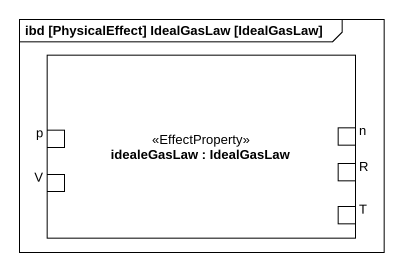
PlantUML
@startuml
mainframe ibd [PhysicalEffect] IdealGasLaw [IdealGasLaw]
rectangle "idealeGasLaw : IdealGasLaw" as idealeGasLaw <<EffectProperty>> {
  port p
  port n
  port V
  port R
  port T
}
@enduml
